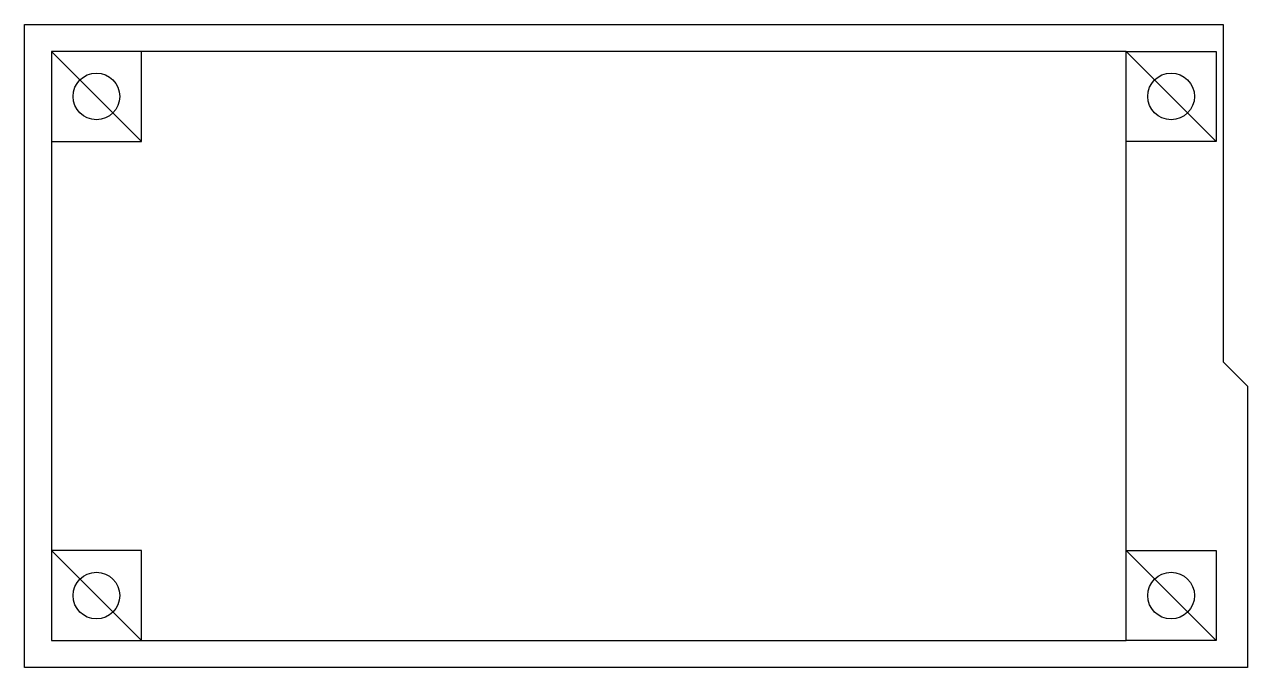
# Model space of a CAD drawing. Header units: millimetres. Extents: x -63 to 73, y -36 to 36.
import ezdxf

# ---------------------------------------------------------------- set-up
doc = ezdxf.new("R2010")
doc.units = ezdxf.units.MM
doc.layers.get('0').update_dxf_attribs({"linetype": 'CONTINUOUS'})

msp = doc.modelspace()

# ---------------------------------------------------------------- linework, layer by layer
for p, q in [((-59.75, 32.75), (-49.75, 22.75)), ((59.75, 32.75), (69.75, 32.75)), ((59.75, 22.75), (59.75, 32.75)), ((59.75, 32.75), (69.75, 22.75)), ((69.75, 32.75), (69.75, 22.75)), ((69.75, 22.75), (59.75, 22.75)), ((-49.75, -22.75), (-59.75, -22.75)), ((-59.75, -22.75), (-59.75, -32.75)), ((-59.75, -22.75), (-49.75, -32.75)), ((-49.75, -32.75), (-49.75, -22.75)), ((59.75, -22.75), (69.75, -22.75)), ((59.75, -32.75), (59.75, -22.75)), ((59.75, -22.75), (69.75, -32.75)), ((69.75, -22.75), (69.75, -32.75)), ((-59.75, -32.75), (-49.75, -32.75)), ((69.75, -32.75), (59.75, -32.75))]:
    msp.add_line(p, q)
for points in [[(-62.75, 35.75), (70.55, 35.75), (70.55, -1.75), (73.25, -4.45), (73.25, -35.75), (-62.75, -35.75)], [(-59.75, 32.75), (-59.75, -32.75), (59.75, -32.75), (59.75, 32.75)], [(-49.75, 32.75), (-59.75, 32.75), (-59.75, 22.75), (-49.75, 22.75)]]:
    msp.add_lwpolyline(points, close=True)
for centre in [(-54.75, 27.75), (64.75, 27.75), (-54.75, -27.75), (64.75, -27.75)]:
    msp.add_circle(centre, 2.6)

doc.saveas('drawing.dxf')
